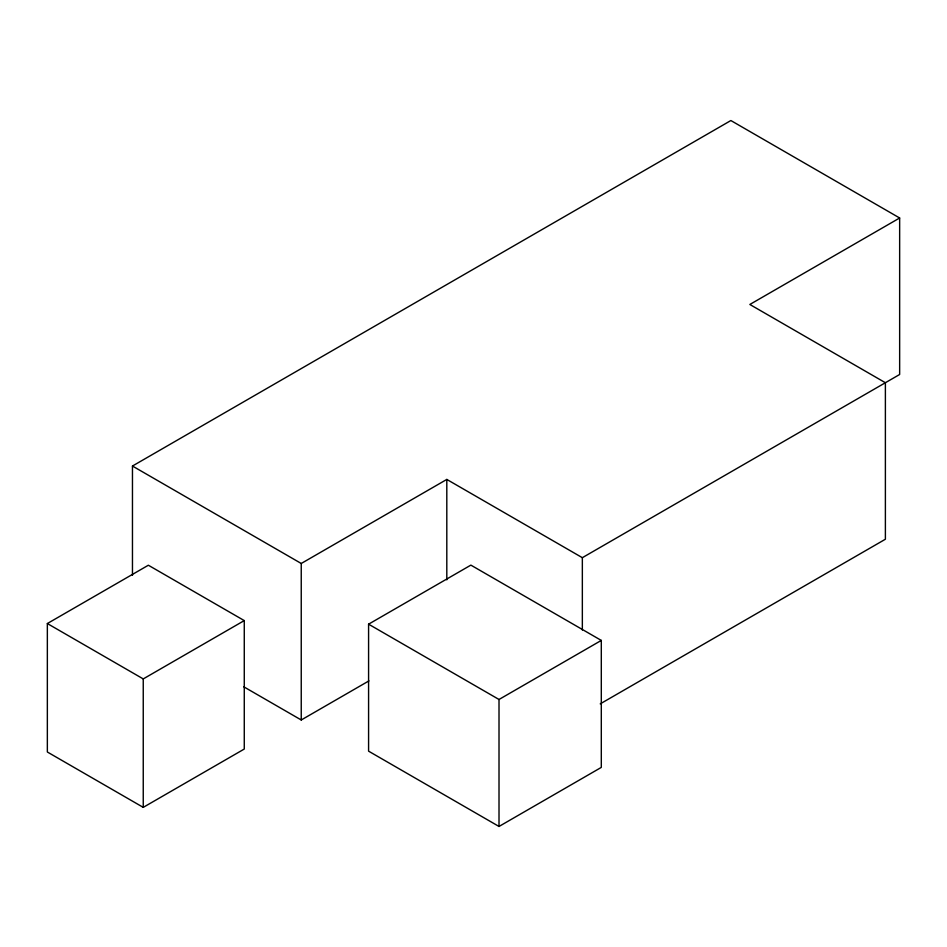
<?xml version="1.0" encoding="UTF-8"?>
<svg xmlns="http://www.w3.org/2000/svg" width="947" height="947" viewBox="0 0 947 947"><rect width="100%" height="100%" fill="white"/><g stroke="black" fill="none" stroke-linecap="round" stroke-linejoin="round"><path stroke-width="1.42" d="M132.462 466.031L730.871 120.541L899.65 217.988L899.65 374.491L582.346 557.688L446.806 479.431L301.241 563.477L132.462 466.031L132.462 575.291M47.35 623.54L148.359 565.229L244.267 620.593L244.267 749.041L143.246 807.365L47.35 752.001L47.35 623.54L143.246 678.916L244.267 620.593M899.65 217.988L749.846 304.472L885.386 382.73L885.386 539.234L600.244 703.858M368.584 624.18L470.872 565.122L601.298 640.421L601.298 767.401L499.01 826.459L368.584 751.16L368.584 624.18L499.01 699.478L601.298 640.421M243.71 686.764L301.241 719.98L368.916 680.905M582.346 557.688L582.346 630.027M499.01 699.478L499.01 826.459M446.806 479.431L446.806 579.836M301.241 563.477L301.241 719.98M143.246 678.916L143.246 807.365"/></g></svg>
